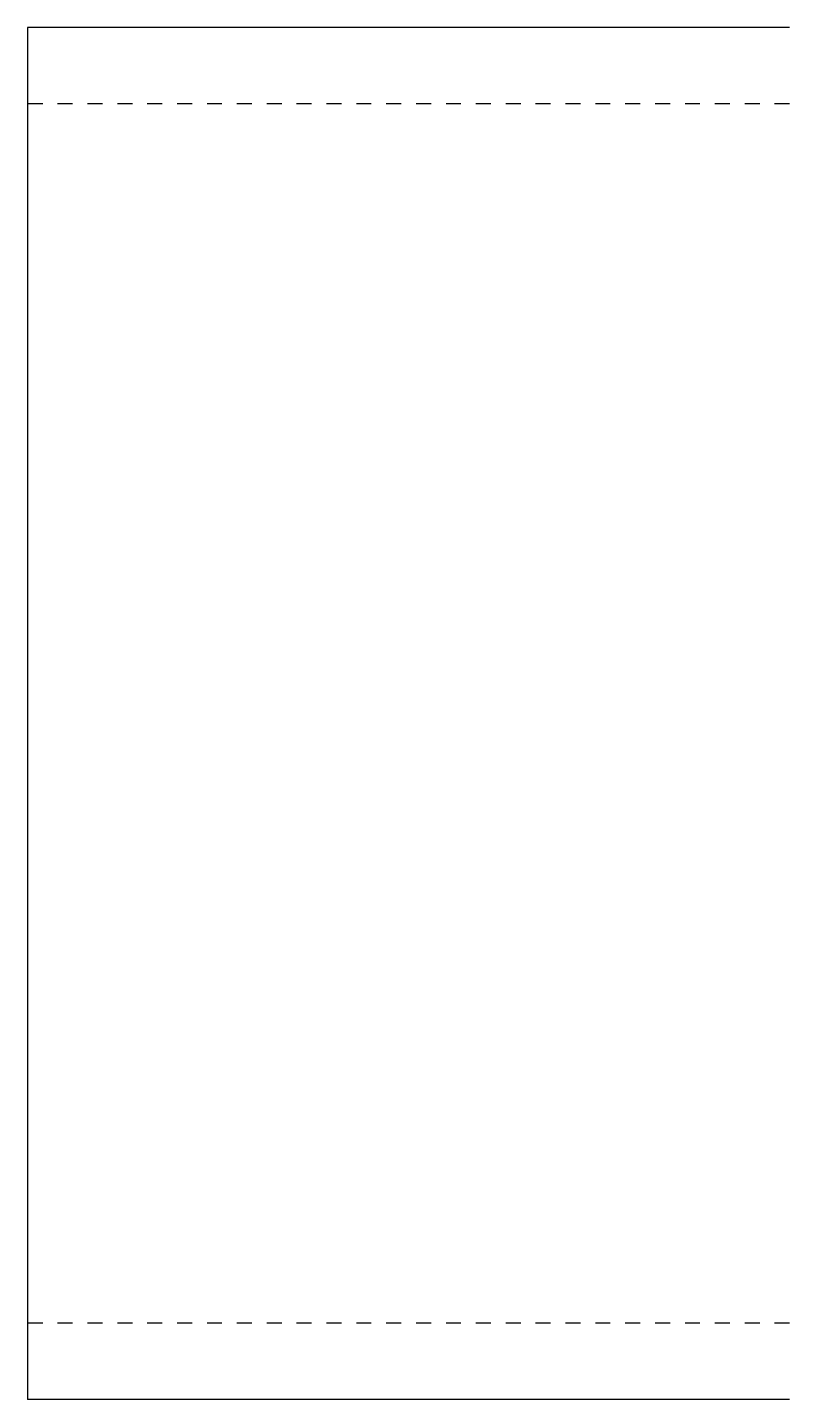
# Model space of a CAD drawing. Header units: millimetres. Extents: x 12 to 53661, y 7 to 1833.
# Drawn here: x 12 to 112, y 139.5 to 319.5 of the extents above; entities that cross this region are included whole.
import ezdxf

# ---------------------------------------------------------------- set-up
doc = ezdxf.new("R2010")
doc.units = ezdxf.units.MM
doc.linetypes.add('DXK_LINE_DOT2', pattern=[3.9198, 1.9599, -1.9599])
doc.layers.add('STÅL', color=7, linetype='Continuous')

msp = doc.modelspace()

# ---------------------------------------------------------------- linework, layer by layer
at = {"layer": 'STÅL', "color": 2, "linetype": 'Continuous'}
for p, q in [((12, 319.5), (12, 294.5)), ((112, 319.5), (12, 319.5)), ((12, 294.5), (12, 164.5)), ((12, 164.5), (12, 139.5)), ((112, 139.5), (12, 139.5))]:
    msp.add_line(p, q, dxfattribs=at)
at = {"layer": 'STÅL', "color": 7, "linetype": 'DXK_LINE_DOT2'}
for p, q in [((12, 319.5), (12, 312.18)), ((112, 309.5), (12, 309.5)), ((112, 149.5), (12, 149.5))]:
    msp.add_line(p, q, dxfattribs=at)

doc.saveas('drawing.dxf')
